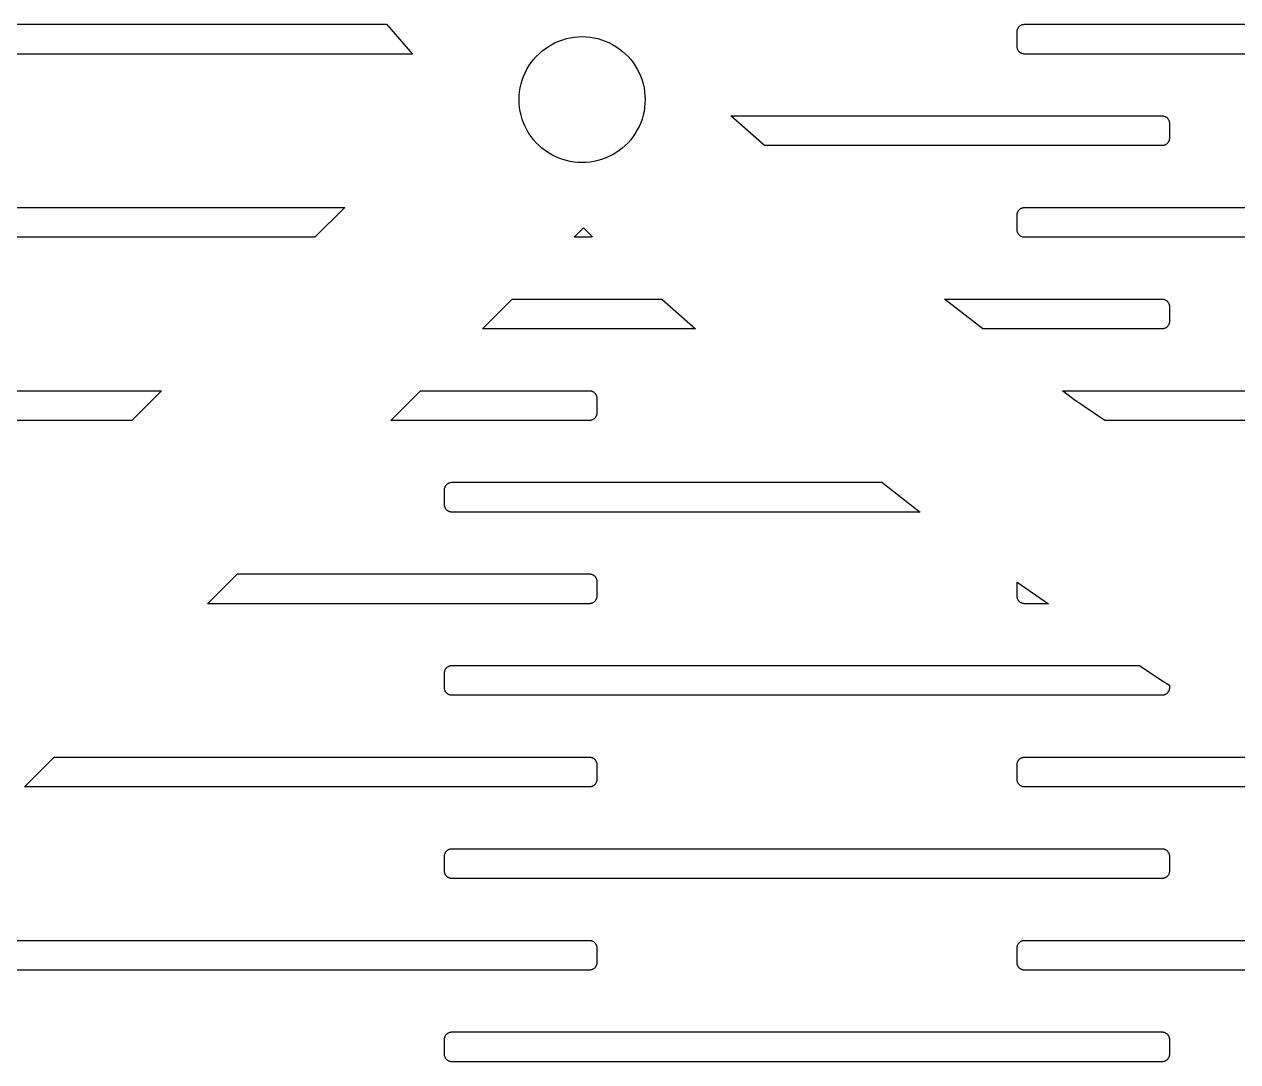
# Model space of a CAD drawing. Header units: metres. Extents: x -216 to 216, y -216 to 216.
# Drawn here: x -137.7 to -84.7, y -155.3 to -110 of the extents above; entities that cross this region are included whole.
import ezdxf

# ---------------------------------------------------------------- set-up
doc = ezdxf.new("R2010")
doc.units = ezdxf.units.M

msp = doc.modelspace()

# ---------------------------------------------------------------- linework, layer by layer
for p, q in [((-143.997, -110.022), (-121.859, -110.022)), ((-121.859, -110.022), (-120.713, -111.322)), ((-94.2913, -110.209), (-94.282, -110.191)), ((-94.282, -110.191), (-94.2716, -110.173)), ((-94.2716, -110.173), (-94.2601, -110.156)), ((-94.2601, -110.156), (-94.2476, -110.14)), ((-94.2476, -110.14), (-94.2341, -110.125)), ((-94.2341, -110.125), (-94.2197, -110.11)), ((-94.2197, -110.11), (-94.2044, -110.097)), ((-94.2044, -110.097), (-94.1882, -110.084)), ((-94.1882, -110.084), (-94.1713, -110.073)), ((-94.1713, -110.073), (-94.1538, -110.062)), ((-94.1538, -110.062), (-94.1356, -110.053)), ((-94.1356, -110.053), (-94.1168, -110.045)), ((-94.1168, -110.045), (-94.0976, -110.038)), ((-94.0976, -110.038), (-94.078, -110.032)), ((-94.078, -110.032), (-94.0581, -110.028)), ((-94.0581, -110.028), (-94.0379, -110.025)), ((-94.0379, -110.025), (-94.0176, -110.023)), ((-94.0176, -110.023), (-93.9972, -110.022)), ((-93.9972, -110.022), (-62.9972, -110.022)), ((-114.325, -110.755), (-114.162, -110.697)), ((-114.162, -110.697), (-113.996, -110.649)), ((-113.996, -110.649), (-113.828, -110.611)), ((-113.828, -110.611), (-113.657, -110.584)), ((-113.657, -110.584), (-113.485, -110.568)), ((-113.485, -110.568), (-113.312, -110.562)), ((-113.312, -110.562), (-113.14, -110.568)), ((-113.14, -110.568), (-112.968, -110.584)), ((-112.968, -110.584), (-112.797, -110.611)), ((-112.797, -110.611), (-112.628, -110.649)), ((-112.628, -110.649), (-112.463, -110.697)), ((-112.463, -110.697), (-112.3, -110.755)), ((-94.3222, -110.347), (-94.3215, -110.327)), ((-94.3222, -110.997), (-94.3222, -110.347)), ((-94.3215, -110.327), (-94.3196, -110.306)), ((-94.3196, -110.306), (-94.3164, -110.286)), ((-94.3164, -110.286), (-94.312, -110.266)), ((-94.312, -110.266), (-94.3063, -110.247)), ((-94.3063, -110.247), (-94.2994, -110.228)), ((-94.2994, -110.228), (-94.2913, -110.209)), ((-115.195, -111.308), (-115.065, -111.193)), ((-115.065, -111.193), (-114.929, -111.088)), ((-114.929, -111.088), (-114.786, -110.99)), ((-114.786, -110.99), (-114.637, -110.903)), ((-114.637, -110.903), (-114.483, -110.824)), ((-114.483, -110.824), (-114.325, -110.755)), ((-112.3, -110.755), (-112.141, -110.824)), ((-112.141, -110.824), (-111.988, -110.903)), ((-111.988, -110.903), (-111.839, -110.99)), ((-111.839, -110.99), (-111.696, -111.088)), ((-111.696, -111.088), (-111.559, -111.193)), ((-111.559, -111.193), (-111.43, -111.308)), ((-94.3215, -111.018), (-94.3222, -110.997)), ((-94.3196, -111.038), (-94.3215, -111.018)), ((-94.3164, -111.058), (-94.3196, -111.038)), ((-94.312, -111.078), (-94.3164, -111.058)), ((-94.3063, -111.098), (-94.312, -111.078)), ((-94.2994, -111.117), (-94.3063, -111.098)), ((-94.2913, -111.136), (-94.2994, -111.117)), ((-94.282, -111.154), (-94.2913, -111.136)), ((-94.2716, -111.171), (-94.282, -111.154)), ((-94.2601, -111.188), (-94.2716, -111.171)), ((-94.2476, -111.204), (-94.2601, -111.188)), ((-94.2341, -111.22), (-94.2476, -111.204)), ((-94.2197, -111.234), (-94.2341, -111.22)), ((-94.2044, -111.248), (-94.2197, -111.234)), ((-94.1882, -111.26), (-94.2044, -111.248)), ((-120.713, -111.322), (-143.997, -111.322)), ((-115.634, -111.839), (-115.537, -111.696)), ((-115.537, -111.696), (-115.431, -111.559)), ((-115.431, -111.559), (-115.317, -111.43)), ((-115.317, -111.43), (-115.195, -111.308)), ((-111.43, -111.308), (-111.308, -111.43)), ((-111.308, -111.43), (-111.193, -111.559)), ((-111.193, -111.559), (-111.088, -111.696)), ((-111.088, -111.696), (-110.99, -111.839)), ((-94.1713, -111.272), (-94.1882, -111.26)), ((-94.1538, -111.282), (-94.1713, -111.272)), ((-94.1356, -111.291), (-94.1538, -111.282)), ((-94.1168, -111.299), (-94.1356, -111.291)), ((-94.0976, -111.306), (-94.1168, -111.299)), ((-94.078, -111.312), (-94.0976, -111.306)), ((-94.0581, -111.316), (-94.078, -111.312)), ((-94.0379, -111.32), (-94.0581, -111.316)), ((-94.0176, -111.322), (-94.0379, -111.32)), ((-93.9972, -111.322), (-94.0176, -111.322)), ((-62.9972, -111.322), (-93.9972, -111.322)), ((-115.928, -112.463), (-115.869, -112.3)), ((-115.869, -112.3), (-115.801, -112.141)), ((-115.801, -112.141), (-115.722, -111.988)), ((-115.722, -111.988), (-115.634, -111.839)), ((-110.99, -111.839), (-110.903, -111.988)), ((-110.903, -111.988), (-110.824, -112.141)), ((-110.824, -112.141), (-110.755, -112.3)), ((-110.755, -112.3), (-110.697, -112.463)), ((-116.041, -112.968), (-116.014, -112.797)), ((-116.014, -112.797), (-115.976, -112.628)), ((-115.976, -112.628), (-115.928, -112.463)), ((-110.697, -112.463), (-110.649, -112.628)), ((-110.649, -112.628), (-110.611, -112.797)), ((-110.611, -112.797), (-110.584, -112.968)), ((-116.062, -113.312), (-116.057, -113.14)), ((-116.057, -113.485), (-116.062, -113.312)), ((-116.057, -113.14), (-116.041, -112.968)), ((-110.584, -112.968), (-110.568, -113.14)), ((-110.568, -113.14), (-110.562, -113.312)), ((-110.562, -113.312), (-110.568, -113.485)), ((-116.041, -113.657), (-116.057, -113.485)), ((-116.014, -113.828), (-116.041, -113.657)), ((-115.976, -113.996), (-116.014, -113.828)), ((-110.611, -113.828), (-110.649, -113.996)), ((-110.584, -113.657), (-110.611, -113.828)), ((-110.568, -113.485), (-110.584, -113.657)), ((-115.928, -114.162), (-115.976, -113.996)), ((-115.869, -114.325), (-115.928, -114.162)), ((-115.801, -114.483), (-115.869, -114.325)), ((-110.755, -114.325), (-110.824, -114.483)), ((-110.697, -114.162), (-110.755, -114.325)), ((-110.649, -113.996), (-110.697, -114.162)), ((-105.346, -115.322), (-106.82, -114.022)), ((-106.82, -114.022), (-87.9972, -114.022)), ((-87.9972, -114.022), (-87.9768, -114.023)), ((-87.9768, -114.023), (-87.9565, -114.025)), ((-87.9565, -114.025), (-87.9363, -114.028)), ((-87.9363, -114.028), (-87.9164, -114.032)), ((-87.9164, -114.032), (-87.8968, -114.038)), ((-87.8968, -114.038), (-87.8776, -114.045)), ((-87.8776, -114.045), (-87.8588, -114.053)), ((-87.8588, -114.053), (-87.8406, -114.062)), ((-87.8406, -114.062), (-87.8231, -114.073)), ((-87.8231, -114.073), (-87.8062, -114.084)), ((-87.8062, -114.084), (-87.79, -114.097)), ((-87.79, -114.097), (-87.7747, -114.11)), ((-87.7747, -114.11), (-87.7603, -114.125)), ((-87.7603, -114.125), (-87.7468, -114.14)), ((-87.7468, -114.14), (-87.7343, -114.156)), ((-87.7343, -114.156), (-87.7228, -114.173)), ((-87.7228, -114.173), (-87.7124, -114.191)), ((-87.7124, -114.191), (-87.7031, -114.209)), ((-87.7031, -114.209), (-87.695, -114.228)), ((-87.695, -114.228), (-87.6881, -114.247)), ((-87.6881, -114.247), (-87.6824, -114.266)), ((-87.6824, -114.266), (-87.6779, -114.286)), ((-87.6779, -114.286), (-87.6748, -114.306)), ((-87.6748, -114.306), (-87.6728, -114.327)), ((-87.6728, -114.327), (-87.6722, -114.347)), ((-87.6722, -114.347), (-87.6722, -114.997)), ((-115.722, -114.637), (-115.801, -114.483)), ((-115.634, -114.786), (-115.722, -114.637)), ((-115.537, -114.929), (-115.634, -114.786)), ((-115.431, -115.065), (-115.537, -114.929)), ((-111.088, -114.929), (-111.193, -115.065)), ((-110.99, -114.786), (-111.088, -114.929)), ((-110.903, -114.637), (-110.99, -114.786)), ((-110.824, -114.483), (-110.903, -114.637)), ((-115.317, -115.195), (-115.431, -115.065)), ((-115.195, -115.317), (-115.317, -115.195)), ((-115.065, -115.431), (-115.195, -115.317)), ((-114.929, -115.537), (-115.065, -115.431)), ((-111.559, -115.431), (-111.696, -115.537)), ((-111.43, -115.317), (-111.559, -115.431)), ((-111.308, -115.195), (-111.43, -115.317)), ((-111.193, -115.065), (-111.308, -115.195)), ((-87.9972, -115.322), (-105.346, -115.322)), ((-87.9768, -115.322), (-87.9972, -115.322)), ((-87.9565, -115.32), (-87.9768, -115.322)), ((-87.9363, -115.316), (-87.9565, -115.32)), ((-87.9164, -115.312), (-87.9363, -115.316)), ((-87.8968, -115.306), (-87.9164, -115.312)), ((-87.8776, -115.299), (-87.8968, -115.306)), ((-87.8588, -115.291), (-87.8776, -115.299)), ((-87.8406, -115.282), (-87.8588, -115.291)), ((-87.8231, -115.272), (-87.8406, -115.282)), ((-87.8062, -115.26), (-87.8231, -115.272)), ((-87.79, -115.248), (-87.8062, -115.26)), ((-87.7747, -115.234), (-87.79, -115.248)), ((-87.7603, -115.22), (-87.7747, -115.234)), ((-87.7468, -115.204), (-87.7603, -115.22)), ((-87.7343, -115.188), (-87.7468, -115.204)), ((-87.7228, -115.171), (-87.7343, -115.188)), ((-87.7124, -115.154), (-87.7228, -115.171)), ((-87.7031, -115.136), (-87.7124, -115.154)), ((-87.695, -115.117), (-87.7031, -115.136)), ((-87.6881, -115.098), (-87.695, -115.117)), ((-87.6824, -115.078), (-87.6881, -115.098)), ((-87.6779, -115.058), (-87.6824, -115.078)), ((-87.6748, -115.038), (-87.6779, -115.058)), ((-87.6728, -115.018), (-87.6748, -115.038)), ((-87.6722, -114.997), (-87.6728, -115.018)), ((-114.786, -115.634), (-114.929, -115.537)), ((-114.637, -115.722), (-114.786, -115.634)), ((-114.483, -115.801), (-114.637, -115.722)), ((-114.325, -115.869), (-114.483, -115.801)), ((-114.162, -115.928), (-114.325, -115.869)), ((-113.996, -115.976), (-114.162, -115.928)), ((-113.828, -116.014), (-113.996, -115.976)), ((-113.657, -116.041), (-113.828, -116.014)), ((-112.797, -116.014), (-112.968, -116.041)), ((-112.628, -115.976), (-112.797, -116.014)), ((-112.463, -115.928), (-112.628, -115.976)), ((-112.3, -115.869), (-112.463, -115.928)), ((-112.141, -115.801), (-112.3, -115.869)), ((-111.988, -115.722), (-112.141, -115.801)), ((-111.839, -115.634), (-111.988, -115.722)), ((-111.696, -115.537), (-111.839, -115.634)), ((-113.485, -116.057), (-113.657, -116.041)), ((-113.312, -116.062), (-113.485, -116.057)), ((-113.14, -116.057), (-113.312, -116.062)), ((-112.968, -116.041), (-113.14, -116.057)), ((-143.997, -118.022), (-123.679, -118.022)), ((-123.679, -118.022), (-124.979, -119.322)), ((-94.2601, -118.156), (-94.2476, -118.14)), ((-94.2476, -118.14), (-94.2341, -118.125)), ((-94.2341, -118.125), (-94.2197, -118.11)), ((-94.2197, -118.11), (-94.2044, -118.097)), ((-94.2044, -118.097), (-94.1882, -118.084)), ((-94.1882, -118.084), (-94.1713, -118.073)), ((-94.1713, -118.073), (-94.1538, -118.062)), ((-94.1538, -118.062), (-94.1356, -118.053)), ((-94.1356, -118.053), (-94.1168, -118.045)), ((-94.1168, -118.045), (-94.0976, -118.038)), ((-94.0976, -118.038), (-94.078, -118.032)), ((-94.078, -118.032), (-94.0581, -118.028)), ((-94.0581, -118.028), (-94.0379, -118.025)), ((-94.0379, -118.025), (-94.0176, -118.023)), ((-94.0176, -118.023), (-93.9972, -118.022)), ((-93.9972, -118.022), (-62.9972, -118.022)), ((-94.3222, -118.347), (-94.3215, -118.327)), ((-94.3222, -118.997), (-94.3222, -118.347)), ((-94.3215, -118.327), (-94.3196, -118.306)), ((-94.3196, -118.306), (-94.3164, -118.286)), ((-94.3164, -118.286), (-94.312, -118.266)), ((-94.312, -118.266), (-94.3063, -118.247)), ((-94.3063, -118.247), (-94.2994, -118.228)), ((-94.2994, -118.228), (-94.2913, -118.209)), ((-94.2913, -118.209), (-94.282, -118.191)), ((-94.282, -118.191), (-94.2716, -118.173)), ((-94.2716, -118.173), (-94.2601, -118.156)), ((-113.665, -119.322), (-113.255, -118.912)), ((-113.255, -118.912), (-112.871, -119.296)), ((-94.3215, -119.018), (-94.3222, -118.997)), ((-94.3196, -119.038), (-94.3215, -119.018)), ((-94.3164, -119.058), (-94.3196, -119.038)), ((-94.312, -119.078), (-94.3164, -119.058)), ((-94.3063, -119.098), (-94.312, -119.078)), ((-94.2994, -119.117), (-94.3063, -119.098)), ((-94.2913, -119.136), (-94.2994, -119.117)), ((-94.282, -119.154), (-94.2913, -119.136)), ((-94.2716, -119.171), (-94.282, -119.154)), ((-94.2601, -119.188), (-94.2716, -119.171)), ((-94.2476, -119.204), (-94.2601, -119.188)), ((-124.979, -119.322), (-143.997, -119.322)), ((-112.997, -119.322), (-113.665, -119.322)), ((-112.977, -119.322), (-112.997, -119.322)), ((-112.956, -119.32), (-112.977, -119.322)), ((-112.936, -119.316), (-112.956, -119.32)), ((-112.916, -119.312), (-112.936, -119.316)), ((-112.897, -119.306), (-112.916, -119.312)), ((-112.878, -119.299), (-112.897, -119.306)), ((-112.871, -119.296), (-112.878, -119.299)), ((-94.2341, -119.22), (-94.2476, -119.204)), ((-94.2197, -119.234), (-94.2341, -119.22)), ((-94.2044, -119.248), (-94.2197, -119.234)), ((-94.1882, -119.26), (-94.2044, -119.248)), ((-94.1713, -119.272), (-94.1882, -119.26)), ((-94.1538, -119.282), (-94.1713, -119.272)), ((-94.1356, -119.291), (-94.1538, -119.282)), ((-94.1168, -119.299), (-94.1356, -119.291)), ((-94.0976, -119.306), (-94.1168, -119.299)), ((-94.078, -119.312), (-94.0976, -119.306)), ((-94.0581, -119.316), (-94.078, -119.312)), ((-94.0379, -119.32), (-94.0581, -119.316)), ((-94.0176, -119.322), (-94.0379, -119.32)), ((-93.9972, -119.322), (-94.0176, -119.322)), ((-62.9972, -119.322), (-93.9972, -119.322)), ((-117.665, -123.322), (-116.365, -122.022)), ((-116.365, -122.022), (-109.837, -122.022)), ((-109.837, -122.022), (-108.363, -123.322)), ((-95.8174, -123.322), (-97.4933, -122.022)), ((-97.4933, -122.022), (-87.9972, -122.022)), ((-87.9972, -122.022), (-87.9768, -122.023)), ((-87.9768, -122.023), (-87.9565, -122.025)), ((-87.9565, -122.025), (-87.9363, -122.028)), ((-87.9363, -122.028), (-87.9164, -122.032)), ((-87.9164, -122.032), (-87.8968, -122.038)), ((-87.8968, -122.038), (-87.8776, -122.045)), ((-87.8776, -122.045), (-87.8588, -122.053)), ((-87.8588, -122.053), (-87.8406, -122.062)), ((-87.8406, -122.062), (-87.8231, -122.073)), ((-87.8231, -122.073), (-87.8062, -122.084)), ((-87.8062, -122.084), (-87.79, -122.097)), ((-87.79, -122.097), (-87.7747, -122.11)), ((-87.7747, -122.11), (-87.7603, -122.125)), ((-87.7603, -122.125), (-87.7468, -122.14)), ((-87.7468, -122.14), (-87.7343, -122.156)), ((-87.7343, -122.156), (-87.7228, -122.173)), ((-87.7228, -122.173), (-87.7124, -122.191)), ((-87.7124, -122.191), (-87.7031, -122.209)), ((-87.7031, -122.209), (-87.695, -122.228)), ((-87.695, -122.228), (-87.6881, -122.247)), ((-87.6881, -122.247), (-87.6824, -122.266)), ((-87.6824, -122.266), (-87.6779, -122.286)), ((-87.6779, -122.286), (-87.6748, -122.306)), ((-87.6748, -122.306), (-87.6728, -122.327)), ((-87.6728, -122.327), (-87.6722, -122.347)), ((-87.6722, -122.347), (-87.6722, -122.997)), ((-108.363, -123.322), (-117.665, -123.322)), ((-87.9972, -123.322), (-95.8174, -123.322)), ((-87.9768, -123.322), (-87.9972, -123.322)), ((-87.9565, -123.32), (-87.9768, -123.322)), ((-87.9363, -123.316), (-87.9565, -123.32)), ((-87.9164, -123.312), (-87.9363, -123.316)), ((-87.8968, -123.306), (-87.9164, -123.312)), ((-87.8776, -123.299), (-87.8968, -123.306)), ((-87.8588, -123.291), (-87.8776, -123.299)), ((-87.8406, -123.282), (-87.8588, -123.291)), ((-87.8231, -123.272), (-87.8406, -123.282)), ((-87.8062, -123.26), (-87.8231, -123.272)), ((-87.79, -123.248), (-87.8062, -123.26)), ((-87.7747, -123.234), (-87.79, -123.248)), ((-87.7603, -123.22), (-87.7747, -123.234)), ((-87.7468, -123.204), (-87.7603, -123.22)), ((-87.7343, -123.188), (-87.7468, -123.204)), ((-87.7228, -123.171), (-87.7343, -123.188)), ((-87.7124, -123.154), (-87.7228, -123.171)), ((-87.7031, -123.136), (-87.7124, -123.154)), ((-87.695, -123.117), (-87.7031, -123.136)), ((-87.6881, -123.098), (-87.695, -123.117)), ((-87.6824, -123.078), (-87.6881, -123.098)), ((-87.6779, -123.058), (-87.6824, -123.078)), ((-87.6748, -123.038), (-87.6779, -123.058)), ((-87.6728, -123.018), (-87.6748, -123.038)), ((-87.6722, -122.997), (-87.6728, -123.018)), ((-143.997, -126.022), (-131.679, -126.022)), ((-131.679, -126.022), (-132.979, -127.322)), ((-121.665, -127.322), (-120.365, -126.022)), ((-120.365, -126.022), (-112.997, -126.022)), ((-112.997, -126.022), (-112.977, -126.023)), ((-112.977, -126.023), (-112.956, -126.025)), ((-112.956, -126.025), (-112.936, -126.028)), ((-112.936, -126.028), (-112.916, -126.032)), ((-112.916, -126.032), (-112.897, -126.038)), ((-112.897, -126.038), (-112.878, -126.045)), ((-112.878, -126.045), (-112.859, -126.053)), ((-112.859, -126.053), (-112.841, -126.062)), ((-112.841, -126.062), (-112.823, -126.073)), ((-112.823, -126.073), (-112.806, -126.084)), ((-112.806, -126.084), (-112.79, -126.097)), ((-91.8402, -126.407), (-92.3365, -126.022)), ((-92.3365, -126.022), (-62.9972, -126.022)), ((-112.79, -126.097), (-112.775, -126.11)), ((-112.775, -126.11), (-112.76, -126.125)), ((-112.76, -126.125), (-112.747, -126.14)), ((-112.747, -126.14), (-112.734, -126.156)), ((-112.734, -126.156), (-112.723, -126.173)), ((-112.723, -126.173), (-112.712, -126.191)), ((-112.712, -126.191), (-112.703, -126.209)), ((-112.703, -126.209), (-112.695, -126.228)), ((-112.695, -126.228), (-112.688, -126.247)), ((-112.688, -126.247), (-112.682, -126.266)), ((-112.682, -126.266), (-112.678, -126.286)), ((-112.678, -126.286), (-112.675, -126.306)), ((-112.675, -126.306), (-112.673, -126.327)), ((-112.673, -126.327), (-112.672, -126.347)), ((-112.672, -126.347), (-112.672, -126.997)), ((-90.4938, -127.322), (-91.8402, -126.407)), ((-112.703, -127.136), (-112.712, -127.154)), ((-112.695, -127.117), (-112.703, -127.136)), ((-112.688, -127.098), (-112.695, -127.117)), ((-112.682, -127.078), (-112.688, -127.098)), ((-112.678, -127.058), (-112.682, -127.078)), ((-112.675, -127.038), (-112.678, -127.058)), ((-112.673, -127.018), (-112.675, -127.038)), ((-112.672, -126.997), (-112.673, -127.018)), ((-132.979, -127.322), (-143.997, -127.322)), ((-112.997, -127.322), (-121.665, -127.322)), ((-112.977, -127.322), (-112.997, -127.322)), ((-112.956, -127.32), (-112.977, -127.322)), ((-112.936, -127.316), (-112.956, -127.32)), ((-112.916, -127.312), (-112.936, -127.316)), ((-112.897, -127.306), (-112.916, -127.312)), ((-112.878, -127.299), (-112.897, -127.306)), ((-112.859, -127.291), (-112.878, -127.299)), ((-112.841, -127.282), (-112.859, -127.291)), ((-112.823, -127.272), (-112.841, -127.282)), ((-112.806, -127.26), (-112.823, -127.272)), ((-112.79, -127.248), (-112.806, -127.26)), ((-112.775, -127.234), (-112.79, -127.248)), ((-112.76, -127.22), (-112.775, -127.234)), ((-112.747, -127.204), (-112.76, -127.22)), ((-112.734, -127.188), (-112.747, -127.204)), ((-112.723, -127.171), (-112.734, -127.188)), ((-112.712, -127.154), (-112.723, -127.171)), ((-62.9972, -127.322), (-90.4938, -127.322)), ((-119.322, -130.327), (-119.32, -130.306)), ((-119.322, -130.347), (-119.322, -130.327)), ((-119.32, -130.306), (-119.316, -130.286)), ((-119.316, -130.286), (-119.312, -130.266)), ((-119.312, -130.266), (-119.306, -130.247)), ((-119.306, -130.247), (-119.299, -130.228)), ((-119.299, -130.228), (-119.291, -130.209)), ((-119.291, -130.209), (-119.282, -130.191)), ((-119.282, -130.191), (-119.272, -130.173)), ((-119.272, -130.173), (-119.26, -130.156)), ((-119.26, -130.156), (-119.248, -130.14)), ((-119.248, -130.14), (-119.234, -130.125)), ((-119.234, -130.125), (-119.22, -130.11)), ((-119.22, -130.11), (-119.204, -130.097)), ((-119.204, -130.097), (-119.188, -130.084)), ((-119.188, -130.084), (-119.171, -130.073)), ((-119.171, -130.073), (-119.154, -130.062)), ((-119.154, -130.062), (-119.136, -130.053)), ((-119.136, -130.053), (-119.117, -130.045)), ((-119.117, -130.045), (-119.098, -130.038)), ((-119.098, -130.038), (-119.078, -130.032)), ((-119.078, -130.032), (-119.058, -130.028)), ((-119.058, -130.028), (-119.038, -130.025)), ((-119.038, -130.025), (-119.018, -130.023)), ((-119.018, -130.023), (-118.997, -130.022)), ((-118.997, -130.022), (-100.226, -130.022)), ((-100.226, -130.022), (-98.5499, -131.322)), ((-119.322, -130.997), (-119.322, -130.347)), ((-119.322, -131.018), (-119.322, -130.997)), ((-119.32, -131.038), (-119.322, -131.018)), ((-119.316, -131.058), (-119.32, -131.038)), ((-119.312, -131.078), (-119.316, -131.058)), ((-119.306, -131.098), (-119.312, -131.078)), ((-119.299, -131.117), (-119.306, -131.098)), ((-119.291, -131.136), (-119.299, -131.117)), ((-119.282, -131.154), (-119.291, -131.136)), ((-119.272, -131.171), (-119.282, -131.154)), ((-119.26, -131.188), (-119.272, -131.171)), ((-119.248, -131.204), (-119.26, -131.188)), ((-119.234, -131.22), (-119.248, -131.204)), ((-119.22, -131.234), (-119.234, -131.22)), ((-119.204, -131.248), (-119.22, -131.234)), ((-119.188, -131.26), (-119.204, -131.248)), ((-119.171, -131.272), (-119.188, -131.26)), ((-119.154, -131.282), (-119.171, -131.272)), ((-119.136, -131.291), (-119.154, -131.282)), ((-119.117, -131.299), (-119.136, -131.291)), ((-119.098, -131.306), (-119.117, -131.299)), ((-119.078, -131.312), (-119.098, -131.306)), ((-119.058, -131.316), (-119.078, -131.312)), ((-119.038, -131.32), (-119.058, -131.316)), ((-119.018, -131.322), (-119.038, -131.32)), ((-118.997, -131.322), (-119.018, -131.322)), ((-98.5499, -131.322), (-118.997, -131.322)), ((-129.665, -135.322), (-128.365, -134.022)), ((-128.365, -134.022), (-112.997, -134.022)), ((-112.997, -134.022), (-112.977, -134.023)), ((-112.977, -134.023), (-112.956, -134.025)), ((-112.956, -134.025), (-112.936, -134.028)), ((-112.936, -134.028), (-112.916, -134.032)), ((-112.916, -134.032), (-112.897, -134.038)), ((-112.897, -134.038), (-112.878, -134.045)), ((-112.878, -134.045), (-112.859, -134.053)), ((-112.859, -134.053), (-112.841, -134.062)), ((-112.841, -134.062), (-112.823, -134.073)), ((-112.823, -134.073), (-112.806, -134.084)), ((-112.806, -134.084), (-112.79, -134.097)), ((-112.79, -134.097), (-112.775, -134.11)), ((-112.775, -134.11), (-112.76, -134.125)), ((-112.76, -134.125), (-112.747, -134.14)), ((-112.747, -134.14), (-112.734, -134.156)), ((-112.734, -134.156), (-112.723, -134.173)), ((-112.723, -134.173), (-112.712, -134.191)), ((-112.712, -134.191), (-112.703, -134.209)), ((-112.703, -134.209), (-112.695, -134.228)), ((-112.695, -134.228), (-112.688, -134.247)), ((-112.688, -134.247), (-112.682, -134.266)), ((-112.682, -134.266), (-112.678, -134.286)), ((-112.678, -134.286), (-112.675, -134.306)), ((-112.675, -134.306), (-112.673, -134.327)), ((-112.673, -134.327), (-112.672, -134.347)), ((-112.672, -134.347), (-112.672, -134.997)), ((-94.3222, -134.997), (-94.3222, -134.388)), ((-94.3222, -134.388), (-92.9479, -135.322)), ((-112.682, -135.078), (-112.688, -135.098)), ((-112.678, -135.058), (-112.682, -135.078)), ((-112.675, -135.038), (-112.678, -135.058)), ((-112.673, -135.018), (-112.675, -135.038)), ((-112.672, -134.997), (-112.673, -135.018)), ((-94.3215, -135.018), (-94.3222, -134.997)), ((-94.3196, -135.038), (-94.3215, -135.018)), ((-94.3164, -135.058), (-94.3196, -135.038)), ((-94.312, -135.078), (-94.3164, -135.058)), ((-94.3063, -135.098), (-94.312, -135.078)), ((-112.997, -135.322), (-129.665, -135.322)), ((-112.977, -135.322), (-112.997, -135.322)), ((-112.956, -135.32), (-112.977, -135.322)), ((-112.936, -135.316), (-112.956, -135.32)), ((-112.916, -135.312), (-112.936, -135.316)), ((-112.897, -135.306), (-112.916, -135.312)), ((-112.878, -135.299), (-112.897, -135.306)), ((-112.859, -135.291), (-112.878, -135.299)), ((-112.841, -135.282), (-112.859, -135.291)), ((-112.823, -135.272), (-112.841, -135.282)), ((-112.806, -135.26), (-112.823, -135.272)), ((-112.79, -135.248), (-112.806, -135.26)), ((-112.775, -135.234), (-112.79, -135.248)), ((-112.76, -135.22), (-112.775, -135.234)), ((-112.747, -135.204), (-112.76, -135.22)), ((-112.734, -135.188), (-112.747, -135.204)), ((-112.723, -135.171), (-112.734, -135.188)), ((-112.712, -135.154), (-112.723, -135.171)), ((-112.703, -135.136), (-112.712, -135.154)), ((-112.695, -135.117), (-112.703, -135.136)), ((-112.688, -135.098), (-112.695, -135.117)), ((-94.2994, -135.117), (-94.3063, -135.098)), ((-94.2913, -135.136), (-94.2994, -135.117)), ((-94.282, -135.154), (-94.2913, -135.136)), ((-94.2716, -135.171), (-94.282, -135.154)), ((-94.2601, -135.188), (-94.2716, -135.171)), ((-94.2476, -135.204), (-94.2601, -135.188)), ((-94.2341, -135.22), (-94.2476, -135.204)), ((-94.2197, -135.234), (-94.2341, -135.22)), ((-94.2044, -135.248), (-94.2197, -135.234)), ((-94.1882, -135.26), (-94.2044, -135.248)), ((-94.1713, -135.272), (-94.1882, -135.26)), ((-94.1538, -135.282), (-94.1713, -135.272)), ((-94.1356, -135.291), (-94.1538, -135.282)), ((-94.1168, -135.299), (-94.1356, -135.291)), ((-94.0976, -135.306), (-94.1168, -135.299)), ((-94.078, -135.312), (-94.0976, -135.306)), ((-94.0581, -135.316), (-94.078, -135.312)), ((-94.0379, -135.32), (-94.0581, -135.316)), ((-94.0176, -135.322), (-94.0379, -135.32)), ((-93.9972, -135.322), (-94.0176, -135.322)), ((-92.9479, -135.322), (-93.9972, -135.322)), ((-119.316, -138.286), (-119.312, -138.266)), ((-119.312, -138.266), (-119.306, -138.247)), ((-119.306, -138.247), (-119.299, -138.228)), ((-119.299, -138.228), (-119.291, -138.209)), ((-119.291, -138.209), (-119.282, -138.191)), ((-119.282, -138.191), (-119.272, -138.173)), ((-119.272, -138.173), (-119.26, -138.156)), ((-119.26, -138.156), (-119.248, -138.14)), ((-119.248, -138.14), (-119.234, -138.125)), ((-119.234, -138.125), (-119.22, -138.11)), ((-119.22, -138.11), (-119.204, -138.097)), ((-119.204, -138.097), (-119.188, -138.084)), ((-119.188, -138.084), (-119.171, -138.073)), ((-119.171, -138.073), (-119.154, -138.062)), ((-119.154, -138.062), (-119.136, -138.053)), ((-119.136, -138.053), (-119.117, -138.045)), ((-119.117, -138.045), (-119.098, -138.038)), ((-119.098, -138.038), (-119.078, -138.032)), ((-119.078, -138.032), (-119.058, -138.028)), ((-119.058, -138.028), (-119.038, -138.025)), ((-119.038, -138.025), (-119.018, -138.023)), ((-119.018, -138.023), (-118.997, -138.022)), ((-118.997, -138.022), (-88.975, -138.022)), ((-88.975, -138.022), (-88.0084, -138.679)), ((-119.322, -138.327), (-119.32, -138.306)), ((-119.322, -138.347), (-119.322, -138.327)), ((-119.322, -138.997), (-119.322, -138.347)), ((-119.32, -138.306), (-119.316, -138.286)), ((-88.0084, -138.679), (-87.6722, -138.878)), ((-119.322, -139.018), (-119.322, -138.997)), ((-119.32, -139.038), (-119.322, -139.018)), ((-119.316, -139.058), (-119.32, -139.038)), ((-119.312, -139.078), (-119.316, -139.058)), ((-119.306, -139.098), (-119.312, -139.078)), ((-119.299, -139.117), (-119.306, -139.098)), ((-119.291, -139.136), (-119.299, -139.117)), ((-119.282, -139.154), (-119.291, -139.136)), ((-119.272, -139.171), (-119.282, -139.154)), ((-119.26, -139.188), (-119.272, -139.171)), ((-119.248, -139.204), (-119.26, -139.188)), ((-119.234, -139.22), (-119.248, -139.204)), ((-119.22, -139.234), (-119.234, -139.22)), ((-119.204, -139.248), (-119.22, -139.234)), ((-119.188, -139.26), (-119.204, -139.248)), ((-119.171, -139.272), (-119.188, -139.26)), ((-119.154, -139.282), (-119.171, -139.272)), ((-119.136, -139.291), (-119.154, -139.282)), ((-119.117, -139.299), (-119.136, -139.291)), ((-119.098, -139.306), (-119.117, -139.299)), ((-119.078, -139.312), (-119.098, -139.306)), ((-119.058, -139.316), (-119.078, -139.312)), ((-119.038, -139.32), (-119.058, -139.316)), ((-119.018, -139.322), (-119.038, -139.32)), ((-118.997, -139.322), (-119.018, -139.322)), ((-87.9972, -139.322), (-118.997, -139.322)), ((-87.9768, -139.322), (-87.9972, -139.322)), ((-87.9565, -139.32), (-87.9768, -139.322)), ((-87.9363, -139.316), (-87.9565, -139.32)), ((-87.9164, -139.312), (-87.9363, -139.316)), ((-87.8968, -139.306), (-87.9164, -139.312)), ((-87.8776, -139.299), (-87.8968, -139.306)), ((-87.8588, -139.291), (-87.8776, -139.299)), ((-87.8406, -139.282), (-87.8588, -139.291)), ((-87.8231, -139.272), (-87.8406, -139.282)), ((-87.8062, -139.26), (-87.8231, -139.272)), ((-87.79, -139.248), (-87.8062, -139.26)), ((-87.7747, -139.234), (-87.79, -139.248)), ((-87.7603, -139.22), (-87.7747, -139.234)), ((-87.7468, -139.204), (-87.7603, -139.22)), ((-87.7343, -139.188), (-87.7468, -139.204)), ((-87.7228, -139.171), (-87.7343, -139.188)), ((-87.7124, -139.154), (-87.7228, -139.171)), ((-87.7031, -139.136), (-87.7124, -139.154)), ((-87.695, -139.117), (-87.7031, -139.136)), ((-87.6881, -139.098), (-87.695, -139.117)), ((-87.6824, -139.078), (-87.6881, -139.098)), ((-87.6779, -139.058), (-87.6824, -139.078)), ((-87.6748, -139.038), (-87.6779, -139.058)), ((-87.6728, -139.018), (-87.6748, -139.038)), ((-87.6722, -138.997), (-87.6728, -139.018)), ((-87.6722, -138.878), (-87.6722, -138.997)), ((-137.665, -143.322), (-136.365, -142.022)), ((-136.365, -142.022), (-112.997, -142.022)), ((-112.997, -142.022), (-112.977, -142.023)), ((-112.977, -142.023), (-112.956, -142.025)), ((-112.956, -142.025), (-112.936, -142.028)), ((-112.936, -142.028), (-112.916, -142.032)), ((-112.916, -142.032), (-112.897, -142.038)), ((-112.897, -142.038), (-112.878, -142.045)), ((-112.878, -142.045), (-112.859, -142.053)), ((-112.859, -142.053), (-112.841, -142.062)), ((-112.841, -142.062), (-112.823, -142.073)), ((-112.823, -142.073), (-112.806, -142.084)), ((-112.806, -142.084), (-112.79, -142.097)), ((-112.79, -142.097), (-112.775, -142.11)), ((-112.775, -142.11), (-112.76, -142.125)), ((-112.76, -142.125), (-112.747, -142.14)), ((-112.747, -142.14), (-112.734, -142.156)), ((-112.734, -142.156), (-112.723, -142.173)), ((-112.723, -142.173), (-112.712, -142.191)), ((-112.712, -142.191), (-112.703, -142.209)), ((-112.703, -142.209), (-112.695, -142.228)), ((-112.695, -142.228), (-112.688, -142.247)), ((-112.688, -142.247), (-112.682, -142.266)), ((-112.682, -142.266), (-112.678, -142.286)), ((-112.678, -142.286), (-112.675, -142.306)), ((-112.675, -142.306), (-112.673, -142.327)), ((-112.673, -142.327), (-112.672, -142.347)), ((-112.672, -142.347), (-112.672, -142.997)), ((-94.3222, -142.347), (-94.3215, -142.327)), ((-94.3222, -142.997), (-94.3222, -142.347)), ((-94.3215, -142.327), (-94.3196, -142.306)), ((-94.3196, -142.306), (-94.3164, -142.286)), ((-94.3164, -142.286), (-94.312, -142.266)), ((-94.312, -142.266), (-94.3063, -142.247)), ((-94.3063, -142.247), (-94.2994, -142.228)), ((-94.2994, -142.228), (-94.2913, -142.209)), ((-94.2913, -142.209), (-94.282, -142.191)), ((-94.282, -142.191), (-94.2716, -142.173)), ((-94.2716, -142.173), (-94.2601, -142.156)), ((-94.2601, -142.156), (-94.2476, -142.14)), ((-94.2476, -142.14), (-94.2341, -142.125)), ((-94.2341, -142.125), (-94.2197, -142.11)), ((-94.2197, -142.11), (-94.2044, -142.097)), ((-94.2044, -142.097), (-94.1882, -142.084)), ((-94.1882, -142.084), (-94.1713, -142.073)), ((-94.1713, -142.073), (-94.1538, -142.062)), ((-94.1538, -142.062), (-94.1356, -142.053)), ((-94.1356, -142.053), (-94.1168, -142.045)), ((-94.1168, -142.045), (-94.0976, -142.038)), ((-94.0976, -142.038), (-94.078, -142.032)), ((-94.078, -142.032), (-94.0581, -142.028)), ((-94.0581, -142.028), (-94.0379, -142.025)), ((-94.0379, -142.025), (-94.0176, -142.023)), ((-94.0176, -142.023), (-93.9972, -142.022)), ((-93.9972, -142.022), (-82.3555, -142.022)), ((-112.675, -143.038), (-112.678, -143.058)), ((-112.673, -143.018), (-112.675, -143.038)), ((-112.672, -142.997), (-112.673, -143.018)), ((-94.3215, -143.018), (-94.3222, -142.997)), ((-94.3196, -143.038), (-94.3215, -143.018)), ((-94.3164, -143.058), (-94.3196, -143.038)), ((-112.997, -143.322), (-137.665, -143.322)), ((-112.977, -143.322), (-112.997, -143.322)), ((-112.956, -143.32), (-112.977, -143.322)), ((-112.936, -143.316), (-112.956, -143.32)), ((-112.916, -143.312), (-112.936, -143.316)), ((-112.897, -143.306), (-112.916, -143.312)), ((-112.878, -143.299), (-112.897, -143.306)), ((-112.859, -143.291), (-112.878, -143.299)), ((-112.841, -143.282), (-112.859, -143.291)), ((-112.823, -143.272), (-112.841, -143.282)), ((-112.806, -143.26), (-112.823, -143.272)), ((-112.79, -143.248), (-112.806, -143.26)), ((-112.775, -143.234), (-112.79, -143.248)), ((-112.76, -143.22), (-112.775, -143.234)), ((-112.747, -143.204), (-112.76, -143.22)), ((-112.734, -143.188), (-112.747, -143.204)), ((-112.723, -143.171), (-112.734, -143.188)), ((-112.712, -143.154), (-112.723, -143.171)), ((-112.703, -143.136), (-112.712, -143.154)), ((-112.695, -143.117), (-112.703, -143.136)), ((-112.688, -143.098), (-112.695, -143.117)), ((-112.682, -143.078), (-112.688, -143.098)), ((-112.678, -143.058), (-112.682, -143.078)), ((-94.312, -143.078), (-94.3164, -143.058)), ((-94.3063, -143.098), (-94.312, -143.078)), ((-94.2994, -143.117), (-94.3063, -143.098)), ((-94.2913, -143.136), (-94.2994, -143.117)), ((-94.282, -143.154), (-94.2913, -143.136)), ((-94.2716, -143.171), (-94.282, -143.154)), ((-94.2601, -143.188), (-94.2716, -143.171)), ((-94.2476, -143.204), (-94.2601, -143.188)), ((-94.2341, -143.22), (-94.2476, -143.204)), ((-94.2197, -143.234), (-94.2341, -143.22)), ((-94.2044, -143.248), (-94.2197, -143.234)), ((-94.1882, -143.26), (-94.2044, -143.248)), ((-94.1713, -143.272), (-94.1882, -143.26)), ((-94.1538, -143.282), (-94.1713, -143.272)), ((-94.1356, -143.291), (-94.1538, -143.282)), ((-94.1168, -143.299), (-94.1356, -143.291)), ((-94.0976, -143.306), (-94.1168, -143.299)), ((-94.078, -143.312), (-94.0976, -143.306)), ((-94.0581, -143.316), (-94.078, -143.312)), ((-94.0379, -143.32), (-94.0581, -143.316)), ((-94.0176, -143.322), (-94.0379, -143.32)), ((-93.9972, -143.322), (-94.0176, -143.322)), ((-80.1573, -143.322), (-93.9972, -143.322)), ((-119.299, -146.228), (-119.291, -146.209)), ((-119.291, -146.209), (-119.282, -146.191)), ((-119.282, -146.191), (-119.272, -146.173)), ((-119.272, -146.173), (-119.26, -146.156)), ((-119.26, -146.156), (-119.248, -146.14)), ((-119.248, -146.14), (-119.234, -146.125)), ((-119.234, -146.125), (-119.22, -146.11)), ((-119.22, -146.11), (-119.204, -146.097)), ((-119.204, -146.097), (-119.188, -146.084)), ((-119.188, -146.084), (-119.171, -146.073)), ((-119.171, -146.073), (-119.154, -146.062)), ((-119.154, -146.062), (-119.136, -146.053)), ((-119.136, -146.053), (-119.117, -146.045)), ((-119.117, -146.045), (-119.098, -146.038)), ((-119.098, -146.038), (-119.078, -146.032)), ((-119.078, -146.032), (-119.058, -146.028)), ((-119.058, -146.028), (-119.038, -146.025)), ((-119.038, -146.025), (-119.018, -146.023)), ((-119.018, -146.023), (-118.997, -146.022)), ((-118.997, -146.022), (-87.9972, -146.022)), ((-87.9972, -146.022), (-87.9768, -146.023)), ((-87.9768, -146.023), (-87.9565, -146.025)), ((-87.9565, -146.025), (-87.9363, -146.028)), ((-87.9363, -146.028), (-87.9164, -146.032)), ((-87.9164, -146.032), (-87.8968, -146.038)), ((-87.8968, -146.038), (-87.8776, -146.045)), ((-87.8776, -146.045), (-87.8588, -146.053)), ((-87.8588, -146.053), (-87.8406, -146.062)), ((-87.8406, -146.062), (-87.8231, -146.073)), ((-87.8231, -146.073), (-87.8062, -146.084)), ((-87.8062, -146.084), (-87.79, -146.097)), ((-87.79, -146.097), (-87.7747, -146.11)), ((-87.7747, -146.11), (-87.7603, -146.125)), ((-87.7603, -146.125), (-87.7468, -146.14)), ((-87.7468, -146.14), (-87.7343, -146.156)), ((-87.7343, -146.156), (-87.7228, -146.173)), ((-87.7228, -146.173), (-87.7124, -146.191)), ((-87.7124, -146.191), (-87.7031, -146.209)), ((-87.7031, -146.209), (-87.695, -146.228)), ((-119.322, -146.327), (-119.32, -146.306)), ((-119.322, -146.347), (-119.322, -146.327)), ((-119.322, -146.997), (-119.322, -146.347)), ((-119.32, -146.306), (-119.316, -146.286)), ((-119.316, -146.286), (-119.312, -146.266)), ((-119.312, -146.266), (-119.306, -146.247)), ((-119.306, -146.247), (-119.299, -146.228)), ((-87.695, -146.228), (-87.6881, -146.247)), ((-87.6881, -146.247), (-87.6824, -146.266)), ((-87.6824, -146.266), (-87.6779, -146.286)), ((-87.6779, -146.286), (-87.6748, -146.306)), ((-87.6748, -146.306), (-87.6728, -146.327)), ((-87.6728, -146.327), (-87.6722, -146.347)), ((-87.6722, -146.347), (-87.6722, -146.997)), ((-119.322, -147.018), (-119.322, -146.997)), ((-119.32, -147.038), (-119.322, -147.018)), ((-119.316, -147.058), (-119.32, -147.038)), ((-119.312, -147.078), (-119.316, -147.058)), ((-119.306, -147.098), (-119.312, -147.078)), ((-119.299, -147.117), (-119.306, -147.098)), ((-119.291, -147.136), (-119.299, -147.117)), ((-119.282, -147.154), (-119.291, -147.136)), ((-119.272, -147.171), (-119.282, -147.154)), ((-119.26, -147.188), (-119.272, -147.171)), ((-119.248, -147.204), (-119.26, -147.188)), ((-119.234, -147.22), (-119.248, -147.204)), ((-119.22, -147.234), (-119.234, -147.22)), ((-119.204, -147.248), (-119.22, -147.234)), ((-119.188, -147.26), (-119.204, -147.248)), ((-119.171, -147.272), (-119.188, -147.26)), ((-119.154, -147.282), (-119.171, -147.272)), ((-87.8231, -147.272), (-87.8406, -147.282)), ((-87.8062, -147.26), (-87.8231, -147.272)), ((-87.79, -147.248), (-87.8062, -147.26)), ((-87.7747, -147.234), (-87.79, -147.248)), ((-87.7603, -147.22), (-87.7747, -147.234)), ((-87.7468, -147.204), (-87.7603, -147.22)), ((-87.7343, -147.188), (-87.7468, -147.204)), ((-87.7228, -147.171), (-87.7343, -147.188)), ((-87.7124, -147.154), (-87.7228, -147.171)), ((-87.7031, -147.136), (-87.7124, -147.154)), ((-87.695, -147.117), (-87.7031, -147.136)), ((-87.6881, -147.098), (-87.695, -147.117)), ((-87.6824, -147.078), (-87.6881, -147.098)), ((-87.6779, -147.058), (-87.6824, -147.078)), ((-87.6748, -147.038), (-87.6779, -147.058)), ((-87.6728, -147.018), (-87.6748, -147.038)), ((-87.6722, -146.997), (-87.6728, -147.018)), ((-119.136, -147.291), (-119.154, -147.282)), ((-119.117, -147.299), (-119.136, -147.291)), ((-119.098, -147.306), (-119.117, -147.299)), ((-119.078, -147.312), (-119.098, -147.306)), ((-119.058, -147.316), (-119.078, -147.312)), ((-119.038, -147.32), (-119.058, -147.316)), ((-119.018, -147.322), (-119.038, -147.32)), ((-118.997, -147.322), (-119.018, -147.322)), ((-87.9972, -147.322), (-118.997, -147.322)), ((-87.9768, -147.322), (-87.9972, -147.322)), ((-87.9565, -147.32), (-87.9768, -147.322)), ((-87.9363, -147.316), (-87.9565, -147.32)), ((-87.9164, -147.312), (-87.9363, -147.316)), ((-87.8968, -147.306), (-87.9164, -147.312)), ((-87.8776, -147.299), (-87.8968, -147.306)), ((-87.8588, -147.291), (-87.8776, -147.299)), ((-87.8406, -147.282), (-87.8588, -147.291)), ((-143.42, -150.022), (-112.997, -150.022)), ((-112.997, -150.022), (-112.977, -150.023)), ((-112.977, -150.023), (-112.956, -150.025)), ((-112.956, -150.025), (-112.936, -150.028)), ((-112.936, -150.028), (-112.916, -150.032)), ((-112.916, -150.032), (-112.897, -150.038)), ((-112.897, -150.038), (-112.878, -150.045)), ((-112.878, -150.045), (-112.859, -150.053)), ((-112.859, -150.053), (-112.841, -150.062)), ((-112.841, -150.062), (-112.823, -150.073)), ((-112.823, -150.073), (-112.806, -150.084)), ((-112.806, -150.084), (-112.79, -150.097)), ((-112.79, -150.097), (-112.775, -150.11)), ((-112.775, -150.11), (-112.76, -150.125)), ((-112.76, -150.125), (-112.747, -150.14)), ((-112.747, -150.14), (-112.734, -150.156)), ((-112.734, -150.156), (-112.723, -150.173)), ((-112.723, -150.173), (-112.712, -150.191)), ((-112.712, -150.191), (-112.703, -150.209)), ((-112.703, -150.209), (-112.695, -150.228)), ((-112.695, -150.228), (-112.688, -150.247)), ((-112.688, -150.247), (-112.682, -150.266)), ((-112.682, -150.266), (-112.678, -150.286)), ((-112.678, -150.286), (-112.675, -150.306)), ((-112.675, -150.306), (-112.673, -150.327)), ((-112.673, -150.327), (-112.672, -150.347)), ((-112.672, -150.347), (-112.672, -150.997)), ((-94.3222, -150.347), (-94.3215, -150.327)), ((-94.3222, -150.997), (-94.3222, -150.347)), ((-94.3215, -150.327), (-94.3196, -150.306)), ((-94.3196, -150.306), (-94.3164, -150.286)), ((-94.3164, -150.286), (-94.312, -150.266)), ((-94.312, -150.266), (-94.3063, -150.247)), ((-94.3063, -150.247), (-94.2994, -150.228)), ((-94.2994, -150.228), (-94.2913, -150.209)), ((-94.2913, -150.209), (-94.282, -150.191)), ((-94.282, -150.191), (-94.2716, -150.173)), ((-94.2716, -150.173), (-94.2601, -150.156)), ((-94.2601, -150.156), (-94.2476, -150.14)), ((-94.2476, -150.14), (-94.2341, -150.125)), ((-94.2341, -150.125), (-94.2197, -150.11)), ((-94.2197, -150.11), (-94.2044, -150.097)), ((-94.2044, -150.097), (-94.1882, -150.084)), ((-94.1882, -150.084), (-94.1713, -150.073)), ((-94.1713, -150.073), (-94.1538, -150.062)), ((-94.1538, -150.062), (-94.1356, -150.053)), ((-94.1356, -150.053), (-94.1168, -150.045)), ((-94.1168, -150.045), (-94.0976, -150.038)), ((-94.0976, -150.038), (-94.078, -150.032)), ((-94.078, -150.032), (-94.0581, -150.028)), ((-94.0581, -150.028), (-94.0379, -150.025)), ((-94.0379, -150.025), (-94.0176, -150.023)), ((-94.0176, -150.023), (-93.9972, -150.022)), ((-93.9972, -150.022), (-66.6837, -150.022)), ((-112.997, -151.322), (-142.12, -151.322)), ((-112.977, -151.322), (-112.997, -151.322)), ((-112.956, -151.32), (-112.977, -151.322)), ((-112.936, -151.316), (-112.956, -151.32)), ((-112.916, -151.312), (-112.936, -151.316)), ((-112.897, -151.306), (-112.916, -151.312)), ((-112.878, -151.299), (-112.897, -151.306)), ((-112.859, -151.291), (-112.878, -151.299)), ((-112.841, -151.282), (-112.859, -151.291)), ((-112.823, -151.272), (-112.841, -151.282)), ((-112.806, -151.26), (-112.823, -151.272)), ((-112.79, -151.248), (-112.806, -151.26)), ((-112.775, -151.234), (-112.79, -151.248)), ((-112.76, -151.22), (-112.775, -151.234)), ((-112.747, -151.204), (-112.76, -151.22)), ((-112.734, -151.188), (-112.747, -151.204)), ((-112.723, -151.171), (-112.734, -151.188)), ((-112.712, -151.154), (-112.723, -151.171)), ((-112.703, -151.136), (-112.712, -151.154)), ((-112.695, -151.117), (-112.703, -151.136)), ((-112.688, -151.098), (-112.695, -151.117)), ((-112.682, -151.078), (-112.688, -151.098)), ((-112.678, -151.058), (-112.682, -151.078)), ((-112.675, -151.038), (-112.678, -151.058)), ((-112.673, -151.018), (-112.675, -151.038)), ((-112.672, -150.997), (-112.673, -151.018)), ((-94.3215, -151.018), (-94.3222, -150.997)), ((-94.3196, -151.038), (-94.3215, -151.018)), ((-94.3164, -151.058), (-94.3196, -151.038)), ((-94.312, -151.078), (-94.3164, -151.058)), ((-94.3063, -151.098), (-94.312, -151.078)), ((-94.2994, -151.117), (-94.3063, -151.098)), ((-94.2913, -151.136), (-94.2994, -151.117)), ((-94.282, -151.154), (-94.2913, -151.136)), ((-94.2716, -151.171), (-94.282, -151.154)), ((-94.2601, -151.188), (-94.2716, -151.171)), ((-94.2476, -151.204), (-94.2601, -151.188)), ((-94.2341, -151.22), (-94.2476, -151.204)), ((-94.2197, -151.234), (-94.2341, -151.22)), ((-94.2044, -151.248), (-94.2197, -151.234)), ((-94.1882, -151.26), (-94.2044, -151.248)), ((-94.1713, -151.272), (-94.1882, -151.26)), ((-94.1538, -151.282), (-94.1713, -151.272)), ((-94.1356, -151.291), (-94.1538, -151.282)), ((-94.1168, -151.299), (-94.1356, -151.291)), ((-94.0976, -151.306), (-94.1168, -151.299)), ((-94.078, -151.312), (-94.0976, -151.306)), ((-94.0581, -151.316), (-94.078, -151.312)), ((-94.0379, -151.32), (-94.0581, -151.316)), ((-94.0176, -151.322), (-94.0379, -151.32)), ((-93.9972, -151.322), (-94.0176, -151.322)), ((-63.6796, -151.322), (-93.9972, -151.322)), ((-119.272, -154.173), (-119.26, -154.156)), ((-119.26, -154.156), (-119.248, -154.14)), ((-119.248, -154.14), (-119.234, -154.125)), ((-119.234, -154.125), (-119.22, -154.11)), ((-119.22, -154.11), (-119.204, -154.097)), ((-119.204, -154.097), (-119.188, -154.084)), ((-119.188, -154.084), (-119.171, -154.073)), ((-119.171, -154.073), (-119.154, -154.062)), ((-119.154, -154.062), (-119.136, -154.053)), ((-119.136, -154.053), (-119.117, -154.045)), ((-119.117, -154.045), (-119.098, -154.038)), ((-119.098, -154.038), (-119.078, -154.032)), ((-119.078, -154.032), (-119.058, -154.028)), ((-119.058, -154.028), (-119.038, -154.025)), ((-119.038, -154.025), (-119.018, -154.023)), ((-119.018, -154.023), (-118.997, -154.022)), ((-118.997, -154.022), (-87.9972, -154.022)), ((-87.9972, -154.022), (-87.9768, -154.023)), ((-87.9768, -154.023), (-87.9565, -154.025)), ((-87.9565, -154.025), (-87.9363, -154.028)), ((-87.9363, -154.028), (-87.9164, -154.032)), ((-87.9164, -154.032), (-87.8968, -154.038)), ((-87.8968, -154.038), (-87.8776, -154.045)), ((-87.8776, -154.045), (-87.8588, -154.053)), ((-87.8588, -154.053), (-87.8406, -154.062)), ((-87.8406, -154.062), (-87.8231, -154.073)), ((-87.8231, -154.073), (-87.8062, -154.084)), ((-87.8062, -154.084), (-87.79, -154.097)), ((-87.79, -154.097), (-87.7747, -154.11)), ((-87.7747, -154.11), (-87.7603, -154.125)), ((-87.7603, -154.125), (-87.7468, -154.14)), ((-87.7468, -154.14), (-87.7343, -154.156)), ((-87.7343, -154.156), (-87.7228, -154.173)), ((-119.322, -154.327), (-119.32, -154.306)), ((-119.322, -154.347), (-119.322, -154.327)), ((-119.322, -154.997), (-119.322, -154.347)), ((-119.32, -154.306), (-119.316, -154.286)), ((-119.316, -154.286), (-119.312, -154.266)), ((-119.312, -154.266), (-119.306, -154.247)), ((-119.306, -154.247), (-119.299, -154.228)), ((-119.299, -154.228), (-119.291, -154.209)), ((-119.291, -154.209), (-119.282, -154.191)), ((-119.282, -154.191), (-119.272, -154.173)), ((-87.7228, -154.173), (-87.7124, -154.191)), ((-87.7124, -154.191), (-87.7031, -154.209)), ((-87.7031, -154.209), (-87.695, -154.228)), ((-87.695, -154.228), (-87.6881, -154.247)), ((-87.6881, -154.247), (-87.6824, -154.266)), ((-87.6824, -154.266), (-87.6779, -154.286)), ((-87.6779, -154.286), (-87.6748, -154.306)), ((-87.6748, -154.306), (-87.6728, -154.327)), ((-87.6728, -154.327), (-87.6722, -154.347)), ((-87.6722, -154.347), (-87.6722, -154.997)), ((-119.322, -155.018), (-119.322, -154.997)), ((-119.32, -155.038), (-119.322, -155.018)), ((-119.316, -155.058), (-119.32, -155.038)), ((-119.312, -155.078), (-119.316, -155.058)), ((-119.306, -155.098), (-119.312, -155.078)), ((-119.299, -155.117), (-119.306, -155.098)), ((-119.291, -155.136), (-119.299, -155.117)), ((-119.282, -155.154), (-119.291, -155.136)), ((-119.272, -155.171), (-119.282, -155.154)), ((-119.26, -155.188), (-119.272, -155.171)), ((-119.248, -155.204), (-119.26, -155.188)), ((-119.234, -155.22), (-119.248, -155.204)), ((-119.22, -155.234), (-119.234, -155.22)), ((-87.7603, -155.22), (-87.7747, -155.234)), ((-87.7468, -155.204), (-87.7603, -155.22)), ((-87.7343, -155.188), (-87.7468, -155.204)), ((-87.7228, -155.171), (-87.7343, -155.188)), ((-87.7124, -155.154), (-87.7228, -155.171)), ((-87.7031, -155.136), (-87.7124, -155.154)), ((-87.695, -155.117), (-87.7031, -155.136)), ((-87.6881, -155.098), (-87.695, -155.117)), ((-87.6824, -155.078), (-87.6881, -155.098)), ((-87.6779, -155.058), (-87.6824, -155.078)), ((-87.6748, -155.038), (-87.6779, -155.058)), ((-87.6728, -155.018), (-87.6748, -155.038)), ((-87.6722, -154.997), (-87.6728, -155.018)), ((-119.204, -155.248), (-119.22, -155.234)), ((-119.188, -155.26), (-119.204, -155.248)), ((-119.171, -155.272), (-119.188, -155.26)), ((-119.154, -155.282), (-119.171, -155.272)), ((-119.136, -155.291), (-119.154, -155.282)), ((-119.117, -155.299), (-119.136, -155.291)), ((-119.098, -155.306), (-119.117, -155.299)), ((-119.078, -155.312), (-119.098, -155.306)), ((-119.058, -155.316), (-119.078, -155.312)), ((-119.038, -155.32), (-119.058, -155.316)), ((-119.018, -155.322), (-119.038, -155.32)), ((-118.997, -155.322), (-119.018, -155.322)), ((-87.9972, -155.322), (-118.997, -155.322)), ((-87.9768, -155.322), (-87.9972, -155.322)), ((-87.9565, -155.32), (-87.9768, -155.322)), ((-87.9363, -155.316), (-87.9565, -155.32)), ((-87.9164, -155.312), (-87.9363, -155.316)), ((-87.8968, -155.306), (-87.9164, -155.312)), ((-87.8776, -155.299), (-87.8968, -155.306)), ((-87.8588, -155.291), (-87.8776, -155.299)), ((-87.8406, -155.282), (-87.8588, -155.291)), ((-87.8231, -155.272), (-87.8406, -155.282)), ((-87.8062, -155.26), (-87.8231, -155.272)), ((-87.79, -155.248), (-87.8062, -155.26)), ((-87.7747, -155.234), (-87.79, -155.248))]:
    msp.add_line(p, q)

doc.saveas('drawing.dxf')
